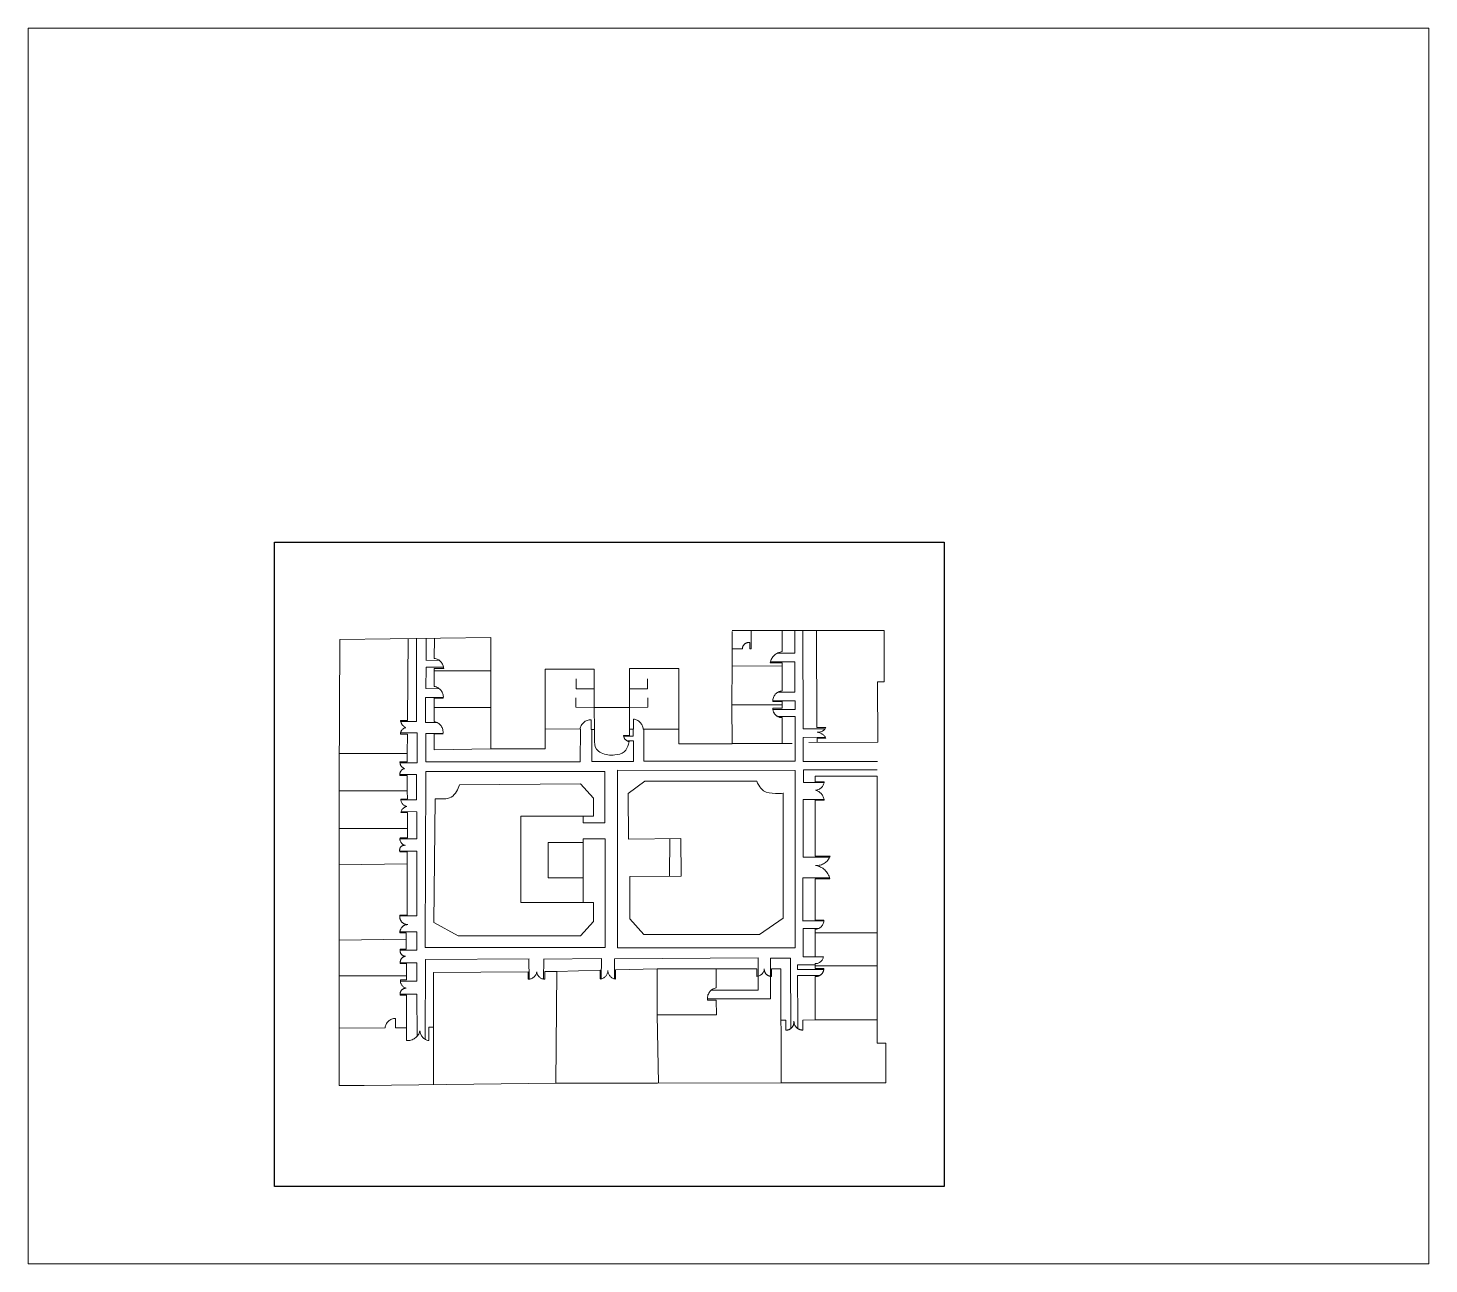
# Paper-space layout 'Layout2' of a CAD drawing. Header units: centimetres. Extents: x 0 to 570, y 0 to 504.
# The model-space entities are those that its viewports show. They can reach past a viewport. Long polylines and large blocks are cut down to what shows.
import ezdxf

# ---------------------------------------------------------------- set-up
doc = ezdxf.new("R2010")
doc.units = ezdxf.units.CM
doc.linetypes.add('ACAD_ISO02W100', pattern=[15, 12, -3])

msp = doc.modelspace()

# ---------------------------------------------------------------- linework, layer by layer
at = {"color": 242, "lineweight": 18, "true_color": 0xcd2027}
for p, q in [((84844, 74384), (84844, 72186)), ((83782, 72186), (82569, 72186)), ((84844, 72186), (84678, 72186)), ((63861, 68588), (63861, 67420)), ((63861, 67420), (66015, 67420)), ((72426, 67420), (70272, 67420)), ((72426, 68588), (72426, 67420)), ((63817, 66318), (63817, 65193)), ((72470, 66318), (72470, 65193)), ((63817, 65193), (66015, 65178)), ((72470, 65193), (70272, 65178)), ((88562, 60867), (88562, 60867)), ((88562, 60867), (89764, 60856)), ((64694, 51334), (64694, 52124)), ((60499, 44760), (60499, 48979)), ((60512, 48979), (64694, 48979)), ((64694, 48979), (64694, 49430)), ((64694, 48979), (64694, 44760)), ((75071, 49445), (75062, 44938)), ((64694, 44760), (60499, 44760)), ((64694, 44760), (64694, 41772)), ((42197, 26760), (42193, 27885)), ((88392, 27687), (88993, 27690)), ((91032, 27699), (92516, 27705)), ((46187, 26860), (46747, 26860))]:
    msp.add_line(p, q, dxfattribs=at)
at = {"color": 242, "linetype": 'Continuous', "lineweight": 18, "true_color": 0xcd2027}
for p, q in [((90064, 71701), (90062, 74387)), ((91057, 62604), (91049, 74389)), ((44727, 73438), (44721, 63484)), ((45888, 73457), (45879, 70821)), ((45879, 70823), (47458, 70817)), ((90088, 70656, 11), (87134, 70635, 78)), ((90064, 71701), (87966, 71675, 78)), ((90090, 67017), (90088, 70652)), ((45863, 69985), (45855, 67429, 34)), ((45863, 69985), (47963, 69991)), ((45855, 67432, 34), (47456, 67425)), ((45819, 66356), (45810, 63367)), ((45819, 66356), (47938, 66355)), ((90095, 65961), (87427, 65947, 34)), ((90090, 67015), (88074, 67014, 34)), ((90096, 64932), (90095, 65961)), ((90096, 64934, -12), (87443, 64925, 34)), ((90108, 64078), (88051, 64077, 34)), ((90110, 60859), (90108, 64071)), ((44721, 63483), (42824, 63483)), ((45810, 63367), (47203, 63364)), ((91057, 62604), (93695, 62608, 34)), ((44816, 62129), (42812, 62129)), ((44816, 62129), (44816, 58517)), ((45842, 62062), (45832, 58634, 34)), ((45842, 62061), (47904, 62065)), ((70714, 61731), (69547, 61731)), ((70716, 61180), (69972, 61170)), ((90110, 58724, 34), (90110, 60859)), ((91080, 60971), (91073, 58689, 34)), ((91079, 61583), (93728, 61603)), ((91080, 60971), (91079, 61588)), ((44734, 57149), (42727, 57149)), ((44816, 58517), (42745, 58523)), ((44734, 57149), (44734, 54086)), ((45837, 57507), (45769, 36379)), ((45832, 58634, 34), (64326, 58653)), ((45837, 57501), (67314, 57501, 34)), ((65746, 58675), (70721, 58675)), ((67312, 57501, 34), (67312, 51334)), ((68835, 36353, 34), (68818, 57653)), ((68818, 57653), (90099, 57629, 34)), ((71969, 58724), (90108, 58724, 34)), ((90097, 36340, 34), (90099, 57629, 34)), ((91073, 58689, 34), (99993, 58689)), ((91110, 57679, 34), (99955, 57679)), ((91110, 57679, 34), (91110, 56164)), ((91110, 56164), (93588, 56164, 37)), ((44734, 54081), (42855, 54081)), ((91074, 54152), (91074, 47226)), ((91074, 54147), (93584, 54147)), ((44758, 52678), (42879, 52682)), ((44758, 52678), (44758, 49404)), ((67312, 51334), (64694, 51334)), ((44758, 49404), (42735, 49404)), ((67339, 49430, 0), (64694, 49430)), ((67339, 49430), (67339, 36383, 34)), ((44757, 47958), (42712, 47957)), ((44757, 47958), (44758, 40174)), ((91074, 47231), (94251, 47231, 34)), ((91041, 44744), (91041, 39565)), ((91041, 44742), (94241, 44742, 114)), ((44758, 40178), (42717, 40178)), ((91041, 39575), (93554, 39575, 34)), ((91088, 38686, 0), (92947, 38689, 34)), ((91088, 38687), (91093, 35279, 34)), ((44757, 38281), (42734, 38281)), ((44757, 38281), (44754, 36091, 34)), ((44757, 36091, 34), (42757, 36093)), ((45769, 36379), (67339, 36383, 34)), ((68835, 36341, 34), (90097, 36340, 34)), ((91093, 35279, 34), (92517, 35279)), ((44757, 34571), (42772, 34566)), ((44757, 34569), (44757, 32360)), ((45807, 34959, 34), (45779, 25374)), ((45807, 34959, 34), (58216, 35053)), ((58202, 35052, 0), (58221, 32592)), ((59971, 35004), (59951, 32601)), ((59963, 35004), (66875, 35056)), ((66880, 35057), (66866, 32634)), ((68441, 35017), (85674, 35147)), ((68441, 35017), (68459, 32633)), ((85674, 35147), (85682, 32954, 34)), ((87151, 35104), (87165, 32936)), ((87167, 35104), (89543, 35117, 33)), ((89543, 35117, 33), (89589, 26681, 33)), ((90377, 34314), (92516, 34323)), ((90377, 34310), (90380, 33738)), ((90380, 33738), (93540, 33752, 34)), ((44757, 32359), (42785, 32361)), ((43514, 32499), (42789, 32499)), ((85682, 32954, 34), (85682, 31297, 34)), ((87165, 32936), (87165, 30257)), ((90392, 33037), (93085, 33049, 34)), ((90392, 33040), (90416, 27702)), ((44781, 30805), (42751, 30798)), ((43515, 30676), (42761, 30676)), ((44781, 30803), (44782, 25751)), ((87165, 30257), (79593, 30257)), ((85682, 31297, 34), (80069, 31293)), ((90416, 27702), (90422, 26684, 30))]:
    msp.add_line(p, q, dxfattribs=at)
at = {"color": 242, "linetype": 'ACAD_ISO02W100', "lineweight": 18, "true_color": 0xcd2027}
for p, q in [((84678, 72186), (84678, 72965, 34)), ((46854, 69834), (47979, 69834)), ((88559, 70529), (87107, 70529, 78)), ((46844, 66302), (47934, 66302)), ((88562, 65894), (87429, 65893, 34)), ((88563, 65099), (87431, 65099, 34)), ((43642, 63609), (42791, 63609)), ((64327, 58653, 0), (64370, 62556)), ((65645, 62541), (65645, 63697)), ((65751, 58675), (65751, 62539)), ((70714, 61731), (70713, 62572)), ((70731, 62572), (70729, 63782, 34)), ((71969, 58724), (71960, 62575)), ((92731, 62783), (93807, 62788, 34)), ((43629, 61966), (42791, 61966)), ((46833, 62009), (47898, 62009)), ((70277, 61799), (69538, 61799)), ((70721, 58675), (70716, 61180)), ((92737, 61487), (93791, 61487)), ((43611, 58640), (42741, 58640)), ((43611, 57023), (42741, 57023)), ((92516, 56255), (93600, 56255, 37)), ((43623, 54203), (42853, 54194)), ((92516, 54045), (93602, 54045)), ((43643, 52582), (42853, 52582)), ((43623, 49550), (42746, 49550)), ((43615, 47849), (42746, 47849)), ((92516, 47346), (94296, 47346, 34)), ((92516, 44645), (94267, 44645, 74)), ((43585, 40282), (42732, 40282)), ((92516, 39674), (93558, 39674, 34)), ((43486, 38147), (42732, 38147)), ((43492, 36214), (42785, 36214)), ((92516, 35279), (93507, 35279, 34)), ((43505, 34466), (42785, 34466)), ((66735, 33662), (66735, 32626)), ((68571, 33712), (68571, 32611)), ((85532, 33834), (85532, 32935, 34)), ((87288, 33834), (87288, 32929)), ((92516, 33860), (93545, 33860, 34)), ((58117, 33495), (58117, 32585)), ((60124, 33510), (60124, 32585)), ((80664, 30078), (79612, 30073, 34)), ((88993, 27690), (88993, 26469, 34)), ((91032, 27699), (91032, 26498, 34)), ((43516, 26764), (43516, 25232)), ((46187, 26860), (46187, 25232))]:
    msp.add_line(p, q, dxfattribs=at)
at = {"color": 18, "lineweight": 30, "true_color": 0x000000}
msp.add_lwpolyline([(27713, 84998), (107983, 84998), (107983, 7754), (27713, 7754)], close=True, dxfattribs=at)
at = {"color": 242, "lineweight": 18, "true_color": 0xcd2027}
for points in [[(35547, 73330), (53637, 73543), (53637, 60216), (60128, 60216), (60128, 69750), (66015, 69750), (66015, 65178), (70272, 65178), (70272, 69856), (76160, 69856), (76181, 60810), (82548, 60825), (82536, 65499), (82536, 65499), (82573, 70364), (82564, 74292)], [(82564, 74383), (100796, 74396)], [(88559, 71868), (88559, 74396)], [(100796, 74396), (100796, 68262), (99980, 68262), (100015, 61006), (91757, 60966)], [(92674, 74396), (92731, 62783)], [(99944, 56939), (99944, 24940), (100978, 24940), (100978, 20150), (88422, 20181), (73601, 20137), (61432, 20110), (38460, 19851), (35470, 19851), (35470, 38844), (35470, 56330), (35547, 73330)], [(43719, 73426), (43642, 63609)], [(46864, 73463), (46857, 71059)], [(46854, 69834), (46848, 67690)], [(46853, 69555), (53637, 69555)], [(82571, 70141), (82571, 70141), (88559, 70178), (88559, 70529)], [(88559, 70178), (88561, 67148)], [(46844, 66302), (46837, 63492)], [(88562, 65894), (88563, 65099)], [(46841, 65150), (53637, 65150)], [(65645, 62541), (66073, 62535), (66015, 65178)], [(70272, 65178), (70272, 61799)], [(82536, 65477), (88559, 65490)], [(88563, 63952), (88565, 60867), (82547, 60853)], [(60128, 62607), (60128, 62607), (64324, 62556)], [(70272, 62571), (70731, 62572)], [(71904, 62575), (76176, 62585)], [(43629, 61966), (43611, 59653), (35485, 59653)], [(46833, 62009), (46828, 60100), (53637, 60216)], [(92737, 61487), (92740, 60971)], [(43611, 58640), (43611, 59653)], [(35470, 55159), (35470, 55159), (43611, 55159), (43611, 57023)], [(46972, 54228), (46801, 39382), (49704, 37790), (64390, 37790), (65926, 39496), (65926, 41772), (57218, 41772), (57218, 52124), (65926, 52124), (65926, 54310), (64390, 56017), (49882, 55896)], [(70082, 54854), (72074, 56347), (85507, 56347)], [(99944, 56939), (92516, 56939), (92516, 56255)], [(43623, 54203), (43611, 55159)], [(70082, 54854), (70139, 49394), (76403, 49459), (76450, 44953), (70307, 44889), (70307, 39838), (71960, 37960), (85849, 37960), (88695, 39894), (88695, 54911)], [(92516, 54045), (92516, 47346)], [(35470, 50679), (35470, 50679), (43628, 50643), (43643, 52582)], [(43623, 49550), (43628, 50644)], [(35470, 46307), (35470, 46307), (43608, 46438), (43615, 47849)], [(43585, 40282), (43608, 46438)], [(92516, 44645), (92516, 39674)], [(35470, 37272), (35470, 37272), (43483, 37378), (43486, 38147)], [(43492, 36214), (43483, 37378)], [(92516, 38577), (92516, 38133), (99944, 38133)], [(92516, 38133), (92516, 35279)], [(43505, 33013), (43505, 34466)], [(66735, 33662), (61547, 33520), (61432, 20110)], [(80664, 30078), (80672, 28330), (73557, 28330), (73557, 33848), (68571, 33712)], [(73557, 33848), (80672, 33848)], [(85532, 33834), (80647, 33834), (80657, 31561)], [(88422, 20181), (88381, 33834), (87288, 33834)], [(92516, 34456), (92516, 34190), (99944, 34190)], [(92516, 34190), (92516, 33860)], [(43514, 32499), (43505, 33013), (35476, 33013)], [(58117, 33495), (46747, 33412), (46747, 19944)], [(61546, 33520), (60124, 33510)], [(92516, 32932), (92516, 27705), (99944, 27705)], [(42197, 26760), (43516, 26764), (43515, 30676)], [(73557, 28330), (73749, 20140)], [(35470, 26736), (35470, 26736), (40964, 26755)]]:
    msp.add_lwpolyline(points, dxfattribs=at)
at = {"color": 242, "linetype": 'ACAD_ISO02W100', "lineweight": 18, "ltscale": 20, "true_color": 0xcd2027}
for centre, radius, start, end in [((84591, 72160, 34), 810, 83.849, 178.12524), ((46690, 69780), 1290, 2.39165, 82.53796), ((88784, 70167, 78), 1715, 97.52394, 167.83456), ((46655, 66420), 1285, 354.7298, 81.34313), ((88629, 65947, 34), 1202, 93.2551, 182.59094), ((88569, 65090, 34), 1139, 179.55994, 269.69027), ((44042, 63868), 1277, 191.6896, 241.28107), ((43615, 61945), 824, 103.08916, 178.52049), ((46589, 62194), 1322, 351.93401, 79.19286), ((65622, 62388), 1309, 88.9884, 172.61008), ((70550, 62431, 34), 1362, 6.05071, 82.45578), ((92862, 63251, 34), 1052, 264.16007, 333.91605), ((92653, 60949), 1259, 25.2699, 85.35017), ((70318, 61873), 784, 185.45854, 263.01495), ((43426, 57159), 699, 100.29973, 191.23691), ((43547, 58614), 806, 178.15236, 252.25387), ((92496, 56365, 37), 1111, 272.60579, 354.26902), ((43713, 54153), 861, 177.30748, 260.95757), ((92145, 53840), 1472, 7.99816, 74.16689), ((43751, 52404), 915, 100.87056, 168.76529), ((43527, 49416), 792, 170.24473, 258.06458), ((43271, 48077), 572, 80.75108, 203.43143), ((92721, 47903, 34), 1671, 264.727, 340.55221), ((92200, 44144, 114), 2127, 13.61992, 80.05379), ((43665, 40091), 952, 168.43223, 270.22634), ((43668, 38201), 938, 89.99831, 183.3124), ((92461, 39673, 34), 1098, 272.90683, 0.06233), ((43415, 36007), 664, 161.86255, 268.0276), ((43510, 34614), 740, 99.10936, 191.47746), ((92510, 35472, 34), 1015, 270.35611, 349.0912), ((66618, 33647), 1043, 276.44415, 358.8577), ((68719, 33660), 1059, 181.7902, 261.95923), ((85460, 33878, 34), 950, 274.32362, 356.59484), ((87270, 33791), 861, 177.9224, 271.19298), ((92624, 33847, 34), 922, 263.30868, 0.83177), ((43688, 32403), 904, 173.94133, 256.49397), ((58101, 33629), 1044, 270.91557, 351.17627), ((60126, 33586), 1001, 186.75157, 269.87348), ((43477, 30798), 726, 89.72506, 189.67779), ((80880, 30294), 1286, 99.94477, 189.89203), ((42192, 26652), 1233, 89.97971, 175.17583), ((88977, 27461, 34), 992, 270.92959, 5.27124), ((91022, 27555, 34), 1057, 180.1848, 270.58761), ((43604, 26821), 1592, 266.8135, 344.80664), ((46385, 26463), 1246, 182.67509, 260.85837)]:
    msp.add_arc(centre, radius, start, end, dxfattribs=at)
at = {"color": 242, "lineweight": 18, "true_color": 0xcd2027}
for points, knots in [([(66073, 62535), (66067, 62156), (66055, 61380), (66061, 60226), (67129, 59522), (68326, 59370), (69686, 59706), (70114, 60534), (70206, 60985), (70223, 61095)], [0, 0, 0, 0, 685.8683838, 1401.2638124, 1824.0241406, 2796.9472836, 3502.8830888, 4114.7324996, 4311.2992734, 4311.2992734, 4311.2992734, 4311.2992734]), ([(46972, 54228), (47306, 54214), (47945, 54186), (48943, 54318), (49550, 55075), (49774, 55629), (49882, 55896)], [0, 0, 0, 0, 1013.9992183, 1933.9517337, 2865.2648722, 3736.3641475, 3736.3641475, 3736.3641475, 3736.3641475]), ([(85507, 56347), (85578, 56175), (85761, 55733), (86423, 54960), (87589, 54842), (88393, 54847), (88711, 54914), (88719, 54916)], [0, 0, 0, 0, 560.8004797, 1436.4429574, 2889.4698328, 3839.3836415, 3863.7824159, 3863.7824159, 3863.7824159, 3863.7824159])]:
    msp.add_open_spline(points, degree=3, knots=knots, dxfattribs=at)

psp = doc.layouts.new('Layout2')

# ---------------------------------------------------------------- viewports
at = {"layer": '0', "color": 7, "linetype": 'Continuous', "lineweight": 30, "true_color": 0xffffff, "view_target_point": (73572.68, 27116)}
psp.add_viewport(center=(284.92, 251.82), size=(570.54, 503.4013), view_center_point=(8549.97, 45425), view_height=148179.7352, dxfattribs=at)

doc.saveas('drawing.dxf')
